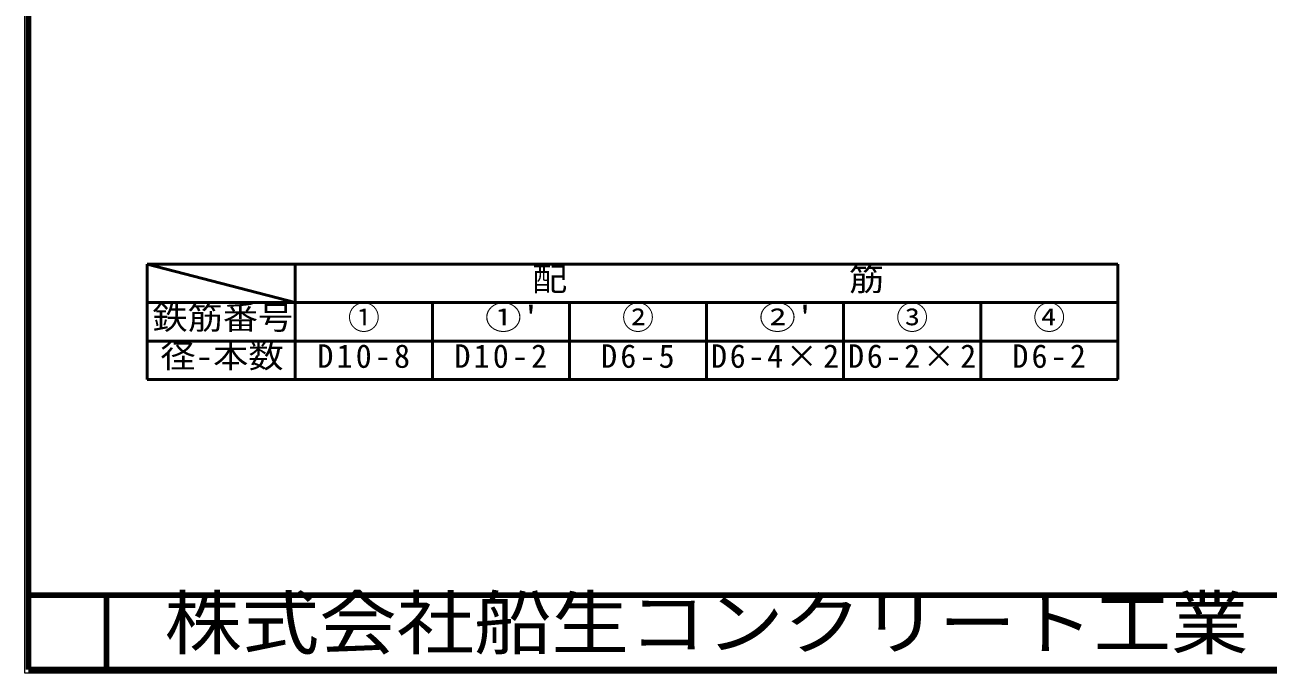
# Model space of a CAD drawing. Units: millimetres, scale not verified. Extents: x 100 to 4105, y 100 to 2870.
# Drawn here: x 100 to 1778, y 100 to 975 of the extents above; entities that cross this region are included whole.
import ezdxf
from ezdxf.enums import TextEntityAlignment as Align

# ---------------------------------------------------------------- set-up
doc = ezdxf.new("R2010")
doc.units = ezdxf.units.MM
doc.header["$LTSCALE"] = 5
doc.layers.add('V-nasSTD', color=7, linetype='Continuous', lineweight=50)
doc.styles.add('ＭＳ ゴシック', font='')
doc.styles.get('ＭＳ ゴシック').set_extended_font_data('MS Gothic')

msp = doc.modelspace()

# ---------------------------------------------------------------- linework, layer by layer
at = {"layer": 'V-nasSTD', "lineweight": 100}
for p, q in [((105, 2865), (105, 105)), ((105, 205), (4100, 205)), ((210, 205), (210, 105)), ((105, 105), (4100, 105))]:
    msp.add_line(p, q, dxfattribs=at)
at = {"layer": 'V-nasSTD'}
for p, q in [((265, 652), (265, 600)), ((465, 652), (265, 652)), ((265, 652), (465, 600)), ((465, 600), (465, 652)), ((650, 652), (465, 652)), ((835, 652), (650, 652)), ((1020, 652), (835, 652)), ((1205, 652), (1020, 652)), ((1390, 652), (1205, 652)), ((1575, 652), (1390, 652)), ((1575, 600), (1575, 652)), ((265, 600), (430, 600)), ((265, 600), (265, 548)), ((465, 600), (265, 600)), ((465, 600), (650, 600)), ((465, 548), (465, 600)), ((465, 600), (465, 548)), ((650, 600), (835, 600)), ((650, 548), (650, 600)), ((650, 600), (650, 548)), ((835, 600), (1020, 600)), ((835, 548), (835, 600)), ((835, 600), (835, 548)), ((1020, 548), (1020, 600)), ((1020, 600), (1020, 548)), ((1205, 600), (1020, 600)), ((1205, 548), (1205, 600)), ((1205, 600), (1390, 600)), ((1205, 548), (1205, 600)), ((1205, 600), (1205, 548)), ((1390, 548), (1390, 600)), ((1390, 548), (1390, 600)), ((1390, 600), (1575, 600)), ((1390, 548), (1390, 600)), ((1390, 600), (1390, 548)), ((1575, 548), (1575, 600)), ((1575, 548), (1575, 600)), ((1575, 600), (1575, 548)), ((265, 548), (265, 496)), ((465, 548), (265, 548)), ((465, 548), (650, 548)), ((465, 496), (465, 548)), ((465, 548), (465, 496)), ((650, 548), (835, 548)), ((650, 496), (650, 548)), ((650, 548), (650, 496)), ((835, 548), (1020, 548)), ((835, 496), (835, 548)), ((835, 548), (835, 496)), ((1020, 496), (1020, 548)), ((1020, 548), (1020, 496)), ((1020, 548), (1205, 548)), ((1205, 496), (1205, 548)), ((1205, 548), (1390, 548)), ((1205, 496), (1205, 548)), ((1205, 548), (1205, 496)), ((1390, 496), (1390, 548)), ((1390, 496), (1390, 548)), ((1390, 548), (1575, 548)), ((1390, 496), (1390, 548)), ((1390, 548), (1390, 496)), ((1575, 496), (1575, 548)), ((1575, 496), (1575, 548)), ((1575, 548), (1575, 496)), ((265, 496), (465, 496)), ((465, 496), (650, 496)), ((650, 496), (835, 496)), ((835, 496), (1020, 496)), ((1020, 496), (1205, 496)), ((1205, 496), (1390, 496)), ((1390, 496), (1575, 496))]:
    msp.add_line(p, q, dxfattribs=at)
at = {"layer": 'V-nasSTD', "lineweight": 13}
msp.add_lwpolyline([(100, 100), (100, 2870), (4105, 2870), (4105, 100)], close=True, dxfattribs=at)

# ---------------------------------------------------------------- texts
at = {"layer": 'V-nasSTD', "style": 'ＭＳ ゴシック'}
for s, height, width, p in [('配\u3000\u3000\u3000\u3000\u3000\u3000\u3000\u3000筋', 31.67, 1.1, (784.557, 647.6)), ('鉄筋番号', 31.67, 1.1, (272.12, 595.6)), ("①'", 31.67, 1.15, (720.9, 595.6)), ("②'", 31.67, 1.15, (1090.9, 595.6)), ('径-本数', 31.67, 1.1, (282.92, 543.6)), ('株式会社船生コンクリート工業', 69.65, 1.1, (288.279, 202.55))]:
    msp.add_text(s, height=height, dxfattribs=dict(at, width=width)).set_placement(p, align=Align.TOP_LEFT)
for s, p in [('①', (535.9, 595.6)), ('②', (905.9, 595.6)), ('③', (1275.9, 595.6)), ('④', (1460.9, 595.6))]:
    msp.add_text(s, height=31.67, dxfattribs=at).set_placement(p, align=Align.TOP_LEFT)
at = {"layer": 'V-nasSTD', "char_height": 31.67, "attachment_point": 1, "style": 'ＭＳ ゴシック'}
for s, insert in [('\\T1.2;D10-8', (494.86, 543.6)), ('\\T1.2;D10-2', (679.86, 543.6)), ('\\T1.2;D6-5', (877.82, 543.6)), ('\\T1.17;D6-4×2', (1026.1, 543.6)), ('\\T1.17;D6-2×2', (1211.1, 543.6)), ('\\T1.2;D6-2', (1432.82, 543.6))]:
    msp.add_mtext(s, dxfattribs=dict(at, insert=insert))

doc.saveas('drawing.dxf')
